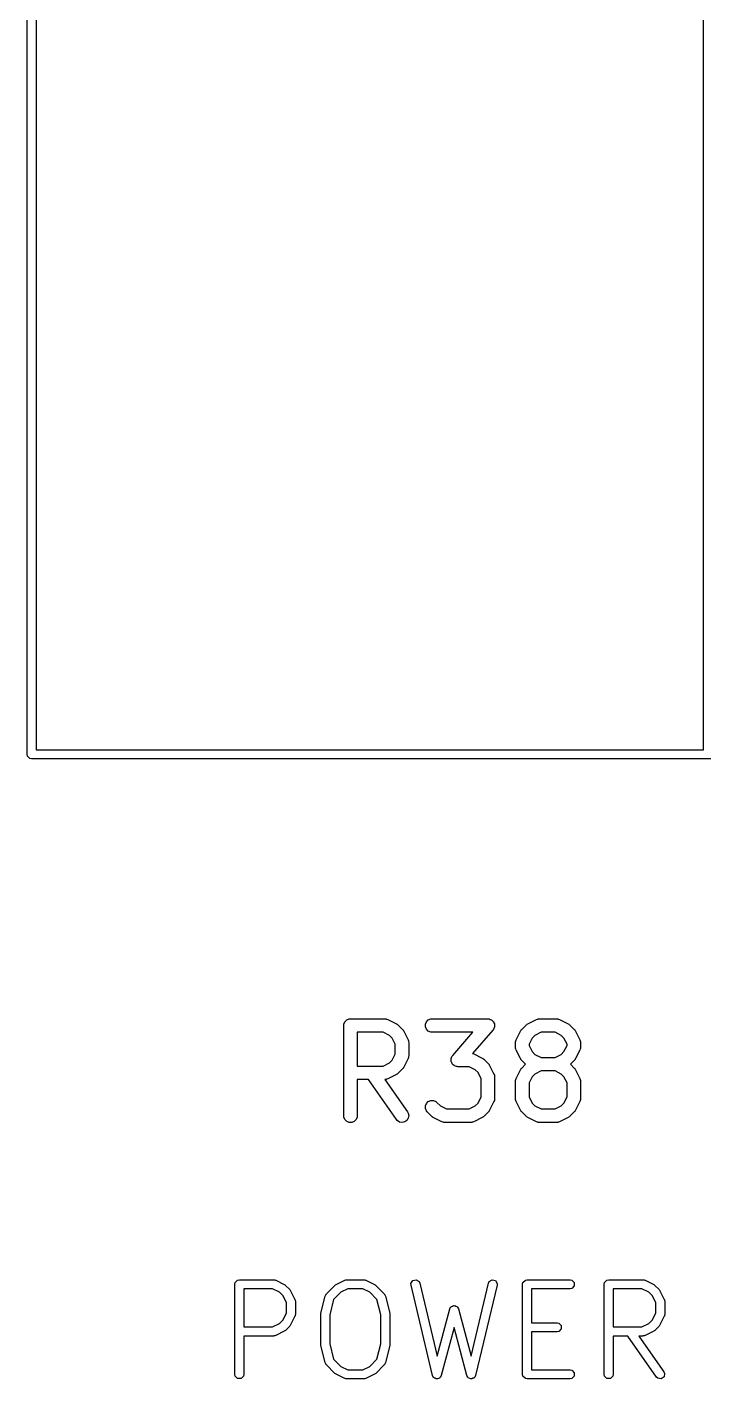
# Model space of a CAD drawing. Header units: millimetres. Extents: x 4 to 152, y 19 to 149.
# Drawn here: x 16.7 to 24.21, y 32.58 to 47.56 of the extents above; entities that cross this region are included whole.
import ezdxf

# ---------------------------------------------------------------- set-up
doc = ezdxf.new("R2010")
doc.units = ezdxf.units.MM
doc.layers.add('F.Silkscreen', color=41, linetype='CONTINUOUS', true_color=0xf2eda1)

msp = doc.modelspace()

# ---------------------------------------------------------------- linework, layer by layer
at = {"layer": 'F.Silkscreen', "linetype": 'CONTINUOUS'}
for p, q in [((16.7, 39.5), (16.7, 62.5)), ((16.8, 62.45), (16.8, 39.55)), ((24.2, 39.55), (24.2, 51.205056)), ((16.703806, 39.480866), (16.7, 39.5)), ((16.730866, 39.453806), (16.703806, 39.480866)), ((16.75, 39.45), (16.730866, 39.453806)), ((31.75, 39.45), (16.75, 39.45)), ((16.8, 39.55), (24.2, 39.55)), ((20.244046, 36.557541), (20.271082, 36.56874)), ((20.271082, 36.56874), (20.285714, 36.570181)), ((20.285714, 36.570181), (20.666666, 36.570181)), ((20.666666, 36.570181), (20.681298, 36.56874)), ((20.681298, 36.56874), (20.683787, 36.567709)), ((20.683787, 36.567709), (20.686475, 36.567518)), ((20.686475, 36.567518), (20.700207, 36.562263)), ((21.148808, 36.557541), (21.175844, 36.56874)), ((21.175844, 36.56874), (21.190476, 36.570181)), ((21.190476, 36.570181), (21.809523, 36.570181)), ((21.809523, 36.570181), (21.817261, 36.569419)), ((21.817261, 36.569419), (21.819229, 36.56955)), ((21.819229, 36.56955), (21.820584, 36.569092)), ((21.820584, 36.569092), (21.824155, 36.56874)), ((21.824155, 36.56874), (21.835412, 36.564077)), ((22.347411, 36.562263), (22.361142, 36.567518)), ((22.361142, 36.567518), (22.363831, 36.56771)), ((22.363831, 36.56771), (22.36632, 36.56874)), ((22.36632, 36.56874), (22.380952, 36.570181)), ((22.380952, 36.570181), (22.571428, 36.570181)), ((22.571428, 36.570181), (22.58606, 36.56874)), ((22.58606, 36.56874), (22.588549, 36.567709)), ((22.588549, 36.567709), (22.591237, 36.567518)), ((22.591237, 36.567518), (22.604969, 36.562263)), ((20.210714, 36.495181), (20.212155, 36.509813)), ((20.210714, 35.495181), (20.210714, 36.495181)), ((20.212155, 36.509813), (20.223354, 36.536849)), ((20.223354, 36.536849), (20.244046, 36.557541)), ((20.648961, 36.420181), (20.360714, 36.420181)), ((20.360714, 36.420181), (20.360714, 36.046372)), ((20.717477, 36.385923), (20.648961, 36.420181)), ((20.700207, 36.562263), (20.795445, 36.514644)), ((20.795445, 36.514644), (20.801744, 36.51068)), ((20.801744, 36.51068), (20.803572, 36.509922)), ((20.803572, 36.509922), (20.805628, 36.508234)), ((20.805628, 36.508234), (20.807888, 36.506812)), ((20.807888, 36.506812), (20.809187, 36.505314)), ((20.809187, 36.505314), (20.814937, 36.500595)), ((20.814937, 36.500595), (20.862556, 36.452976)), ((20.862556, 36.452976), (20.867274, 36.447227)), ((20.867274, 36.447227), (20.868773, 36.445927)), ((20.868773, 36.445927), (20.870194, 36.443668)), ((20.870194, 36.443668), (20.871883, 36.441611)), ((20.871883, 36.441611), (20.87264, 36.439784)), ((20.87264, 36.439784), (20.876605, 36.433484)), ((20.876605, 36.433484), (20.924224, 36.338246)), ((21.116917, 36.509813), (21.128116, 36.536849)), ((21.116917, 36.480549), (21.116917, 36.509813)), ((21.128116, 36.453513), (21.116917, 36.480549)), ((21.128116, 36.536849), (21.148808, 36.557541)), ((21.148808, 36.432821), (21.128116, 36.453513)), ((21.175844, 36.421622), (21.148808, 36.432821)), ((21.190476, 36.420181), (21.175844, 36.421622)), ((21.644241, 36.420181), (21.190476, 36.420181)), ((21.419747, 36.163617), (21.644241, 36.420181)), ((21.865966, 36.445793), (21.63907, 36.186484)), ((21.835412, 36.564077), (21.84695, 36.560175)), ((21.84695, 36.560175), (21.848854, 36.55851)), ((21.848854, 36.55851), (21.851191, 36.557541)), ((21.851191, 36.557541), (21.859801, 36.548931)), ((21.859801, 36.548931), (21.868974, 36.540905)), ((21.870487, 36.452118), (21.865966, 36.445793)), ((21.868974, 36.540905), (21.870096, 36.538636)), ((21.870096, 36.538636), (21.871883, 36.536849)), ((21.871883, 36.453513), (21.870487, 36.452118)), ((21.871883, 36.536849), (21.876543, 36.525599)), ((21.872431, 36.454837), (21.871883, 36.453513)), ((21.874517, 36.457754), (21.872431, 36.454837)), ((21.878418, 36.469292), (21.874517, 36.457754)), ((21.876543, 36.525599), (21.881946, 36.514673)), ((21.883082, 36.480549), (21.878418, 36.469292)), ((21.881946, 36.514673), (21.882114, 36.51215)), ((21.882114, 36.51215), (21.883082, 36.509813)), ((21.883082, 36.509813), (21.883082, 36.497629)), ((21.883082, 36.497629), (21.883892, 36.485475)), ((21.883892, 36.485475), (21.883082, 36.48308)), ((21.883082, 36.48308), (21.883082, 36.480549)), ((22.123394, 36.338246), (22.171013, 36.433484)), ((22.171013, 36.433484), (22.174977, 36.439784)), ((22.174977, 36.439784), (22.175735, 36.441611)), ((22.175735, 36.441611), (22.177423, 36.443668)), ((22.177423, 36.443668), (22.178845, 36.445927)), ((22.178845, 36.445927), (22.180343, 36.447227)), ((22.180343, 36.447227), (22.185062, 36.452976)), ((22.185062, 36.452976), (22.232681, 36.500595)), ((22.232681, 36.500595), (22.23843, 36.505314)), ((22.23843, 36.505314), (22.23973, 36.506812)), ((22.23973, 36.506812), (22.241989, 36.508234)), ((22.241989, 36.508234), (22.244046, 36.509922)), ((22.244046, 36.509922), (22.245873, 36.51068)), ((22.245873, 36.51068), (22.252173, 36.514644)), ((22.252173, 36.514644), (22.347411, 36.562263)), ((22.398657, 36.420181), (22.330141, 36.385923)), ((22.553723, 36.420181), (22.398657, 36.420181)), ((22.622239, 36.385923), (22.553723, 36.420181)), ((22.604969, 36.562263), (22.700207, 36.514644)), ((22.700207, 36.514644), (22.706506, 36.51068)), ((22.706506, 36.51068), (22.708334, 36.509922)), ((22.708334, 36.509922), (22.71039, 36.508234)), ((22.71039, 36.508234), (22.71265, 36.506812)), ((22.71265, 36.506812), (22.713949, 36.505314)), ((22.713949, 36.505314), (22.719699, 36.500595)), ((22.719699, 36.500595), (22.767318, 36.452976)), ((22.767318, 36.452976), (22.772036, 36.447227)), ((22.772036, 36.447227), (22.773535, 36.445927)), ((22.773535, 36.445927), (22.774956, 36.443668)), ((22.774956, 36.443668), (22.776645, 36.441611)), ((22.776645, 36.441611), (22.777402, 36.439784)), ((22.777402, 36.439784), (22.781367, 36.433484)), ((22.781367, 36.433484), (22.828986, 36.338246)), ((20.747884, 36.355516), (20.717477, 36.385923)), ((20.782142, 36.287), (20.747884, 36.355516)), ((20.782142, 36.179553), (20.782142, 36.287)), ((20.924224, 36.338246), (20.929479, 36.324515)), ((20.929479, 36.324515), (20.92967, 36.321826)), ((20.92967, 36.321826), (20.930701, 36.319337)), ((20.930701, 36.319337), (20.932142, 36.304705)), ((20.932142, 36.304705), (20.932142, 36.161848)), ((22.115476, 36.304705), (22.116917, 36.319337)), ((22.115476, 36.257086), (22.115476, 36.304705)), ((22.116917, 36.319337), (22.117948, 36.321827)), ((22.117948, 36.321827), (22.118139, 36.324514)), ((22.118139, 36.324514), (22.123394, 36.338246)), ((22.299734, 36.355516), (22.265476, 36.287)), ((22.265476, 36.287), (22.265476, 36.274791)), ((22.265476, 36.274791), (22.299734, 36.206275)), ((22.330141, 36.385923), (22.299734, 36.355516)), ((22.652646, 36.355516), (22.622239, 36.385923)), ((22.686904, 36.287), (22.652646, 36.355516)), ((22.652646, 36.206275), (22.686904, 36.274791)), ((22.686904, 36.274791), (22.686904, 36.287)), ((22.828986, 36.338246), (22.834241, 36.324515)), ((22.834241, 36.324515), (22.834432, 36.321826)), ((22.834432, 36.321826), (22.835463, 36.319337)), ((22.835463, 36.319337), (22.836904, 36.304705)), ((22.836904, 36.304705), (22.836904, 36.257086)), ((20.747884, 36.111037), (20.782142, 36.179553)), ((20.924224, 36.128307), (20.876605, 36.033069)), ((20.929479, 36.142038), (20.924224, 36.128307)), ((20.92967, 36.144728), (20.929479, 36.142038)), ((20.930701, 36.147216), (20.92967, 36.144728)), ((20.932142, 36.161848), (20.930701, 36.147216)), ((21.401821, 36.123935), (21.402631, 36.126331)), ((21.402631, 36.111782), (21.401821, 36.123935)), ((21.402631, 36.128861), (21.407294, 36.140119)), ((21.402631, 36.126331), (21.402631, 36.128861)), ((21.407294, 36.140119), (21.411196, 36.151656)), ((21.411196, 36.151656), (21.413281, 36.154574)), ((21.413281, 36.154574), (21.41383, 36.155897)), ((21.41383, 36.155897), (21.415225, 36.157293)), ((21.415225, 36.157293), (21.419747, 36.163617)), ((21.63907, 36.186484), (21.652588, 36.181311)), ((21.652588, 36.181311), (21.747826, 36.133692)), ((21.747826, 36.133692), (21.754125, 36.129728)), ((21.754125, 36.129728), (21.755953, 36.12897)), ((21.755953, 36.12897), (21.758009, 36.127282)), ((21.758009, 36.127282), (21.760269, 36.12586)), ((21.760269, 36.12586), (21.761568, 36.124362)), ((21.761568, 36.124362), (21.767318, 36.119643)), ((21.767318, 36.119643), (21.814937, 36.072024)), ((22.116917, 36.242454), (22.115476, 36.257086)), ((22.117948, 36.239965), (22.116917, 36.242454)), ((22.118139, 36.237277), (22.117948, 36.239965)), ((22.123394, 36.223545), (22.118139, 36.237277)), ((22.171013, 36.128307), (22.123394, 36.223545)), ((22.174977, 36.122008), (22.171013, 36.128307)), ((22.175735, 36.12018), (22.174977, 36.122008)), ((22.177423, 36.118124), (22.175735, 36.12018)), ((22.178845, 36.115864), (22.177423, 36.118124)), ((22.299734, 36.206275), (22.330141, 36.175868)), ((22.330141, 36.175868), (22.398657, 36.14161)), ((22.398657, 36.14161), (22.553723, 36.14161)), ((22.553723, 36.14161), (22.622239, 36.175868)), ((22.622239, 36.175868), (22.652646, 36.206275)), ((22.774956, 36.118124), (22.773535, 36.115864)), ((22.776645, 36.12018), (22.774956, 36.118124)), ((22.777402, 36.122008), (22.776645, 36.12018)), ((22.781367, 36.128307), (22.777402, 36.122008)), ((22.828986, 36.223545), (22.781367, 36.128307)), ((22.834241, 36.237276), (22.828986, 36.223545)), ((22.834432, 36.239966), (22.834241, 36.237276)), ((22.835463, 36.242454), (22.834432, 36.239966)), ((22.836904, 36.257086), (22.835463, 36.242454)), ((20.360714, 36.046372), (20.648961, 36.046372)), ((20.648961, 36.046372), (20.717477, 36.08063)), ((20.717477, 36.08063), (20.747884, 36.111037)), ((20.862556, 36.013577), (20.814937, 35.965958)), ((20.867274, 36.019327), (20.862556, 36.013577)), ((20.868773, 36.020626), (20.867274, 36.019327)), ((20.870194, 36.022886), (20.868773, 36.020626)), ((20.871883, 36.024942), (20.870194, 36.022886)), ((20.87264, 36.02677), (20.871883, 36.024942)), ((20.876605, 36.033069), (20.87264, 36.02677)), ((21.402631, 36.099597), (21.402631, 36.111782)), ((21.403598, 36.097261), (21.402631, 36.099597)), ((21.403767, 36.094737), (21.403598, 36.097261)), ((21.409169, 36.083812), (21.403767, 36.094737)), ((21.41383, 36.072561), (21.409169, 36.083812)), ((21.415616, 36.070775), (21.41383, 36.072561)), ((21.416739, 36.068505), (21.415616, 36.070775)), ((21.425911, 36.06048), (21.416739, 36.068505)), ((21.434522, 36.051869), (21.425911, 36.06048)), ((21.436858, 36.050901), (21.434522, 36.051869)), ((21.438763, 36.049235), (21.436858, 36.050901)), ((21.4503, 36.045334), (21.438763, 36.049235)), ((21.461558, 36.04067), (21.4503, 36.045334)), ((21.465128, 36.040319), (21.461558, 36.04067)), ((21.466484, 36.03986), (21.465128, 36.040319)), ((21.468451, 36.039992), (21.466484, 36.03986)), ((21.47619, 36.039229), (21.468451, 36.039992)), ((21.601342, 36.039229), (21.47619, 36.039229)), ((21.669858, 36.004971), (21.601342, 36.039229)), ((21.700265, 35.974564), (21.669858, 36.004971)), ((21.734523, 35.906048), (21.700265, 35.974564)), ((21.814937, 36.072024), (21.819655, 36.066275)), ((21.819655, 36.066275), (21.821154, 36.064975)), ((21.821154, 36.064975), (21.822575, 36.062716)), ((21.822575, 36.062716), (21.824264, 36.060659)), ((21.824264, 36.060659), (21.825021, 36.058832)), ((21.825021, 36.058832), (21.828986, 36.052532)), ((21.828986, 36.052532), (21.876605, 35.957294)), ((22.123394, 35.909675), (22.171013, 36.004913)), ((22.171013, 36.004913), (22.174977, 36.011213)), ((22.174977, 36.011213), (22.175735, 36.01304)), ((22.175735, 36.01304), (22.177423, 36.015097)), ((22.177423, 36.015097), (22.178845, 36.017356)), ((22.180343, 36.114565), (22.178845, 36.115864)), ((22.178845, 36.017356), (22.180343, 36.018656)), ((22.185062, 36.108815), (22.180343, 36.114565)), ((22.180343, 36.018656), (22.185062, 36.024405)), ((22.227267, 36.06661), (22.185062, 36.108815)), ((22.185062, 36.024405), (22.227267, 36.06661)), ((22.398657, 35.99161), (22.330141, 35.957352)), ((22.553723, 35.99161), (22.398657, 35.99161)), ((22.622239, 35.957352), (22.553723, 35.99161)), ((22.767318, 36.108815), (22.725113, 36.06661)), ((22.725113, 36.06661), (22.767318, 36.024405)), ((22.772036, 36.114565), (22.767318, 36.108815)), ((22.767318, 36.024405), (22.772036, 36.018656)), ((22.773535, 36.115864), (22.772036, 36.114565)), ((22.772036, 36.018656), (22.773535, 36.017356)), ((22.773535, 36.017356), (22.774956, 36.015097)), ((22.774956, 36.015097), (22.776645, 36.01304)), ((22.776645, 36.01304), (22.777402, 36.011213)), ((22.777402, 36.011213), (22.781367, 36.004913)), ((22.781367, 36.004913), (22.828986, 35.909675)), ((20.48476, 35.896372), (20.360714, 35.896372)), ((20.360714, 35.896372), (20.360714, 35.495181)), ((20.7957, 35.452171), (20.48476, 35.896372)), ((20.681298, 35.897813), (20.667781, 35.896482)), ((20.667781, 35.896482), (20.918585, 35.53819)), ((20.683787, 35.898845), (20.681298, 35.897813)), ((20.686475, 35.899035), (20.683787, 35.898845)), ((20.700207, 35.90429), (20.686475, 35.899035)), ((20.795445, 35.951909), (20.700207, 35.90429)), ((20.801744, 35.955874), (20.795445, 35.951909)), ((20.803572, 35.956631), (20.801744, 35.955874)), ((20.805628, 35.95832), (20.803572, 35.956631)), ((20.807888, 35.959741), (20.805628, 35.95832)), ((20.809187, 35.96124), (20.807888, 35.959741)), ((20.814937, 35.965958), (20.809187, 35.96124)), ((21.734523, 35.703363), (21.734523, 35.906048)), ((21.876605, 35.957294), (21.88186, 35.943563)), ((21.88186, 35.943563), (21.882051, 35.940874)), ((21.882051, 35.940874), (21.883082, 35.938385)), ((21.883082, 35.938385), (21.884523, 35.923753)), ((21.884523, 35.923753), (21.884523, 35.685658)), ((22.115476, 35.876134), (22.116917, 35.890766)), ((22.115476, 35.685658), (22.115476, 35.876134)), ((22.116917, 35.890766), (22.117948, 35.893256)), ((22.117948, 35.893256), (22.118139, 35.895943)), ((22.118139, 35.895943), (22.123394, 35.909675)), ((22.299734, 35.926945), (22.265476, 35.858429)), ((22.265476, 35.858429), (22.265476, 35.703363)), ((22.330141, 35.957352), (22.299734, 35.926945)), ((22.652646, 35.926945), (22.622239, 35.957352)), ((22.686904, 35.858429), (22.652646, 35.926945)), ((22.686904, 35.703363), (22.686904, 35.858429)), ((22.828986, 35.909675), (22.834241, 35.895944)), ((22.834241, 35.895944), (22.834432, 35.893255)), ((22.834432, 35.893255), (22.835463, 35.890766)), ((22.835463, 35.890766), (22.836904, 35.876134)), ((22.836904, 35.876134), (22.836904, 35.685658)), ((21.700264, 35.634847), (21.734523, 35.703363)), ((21.882051, 35.668538), (21.88186, 35.665848)), ((21.883082, 35.671026), (21.882051, 35.668538)), ((21.884523, 35.685658), (21.883082, 35.671026)), ((22.116917, 35.671026), (22.115476, 35.685658)), ((22.117948, 35.668537), (22.116917, 35.671026)), ((22.118139, 35.665849), (22.117948, 35.668537)), ((22.265476, 35.703363), (22.299734, 35.634847)), ((22.652645, 35.634847), (22.686904, 35.703363)), ((22.834432, 35.668538), (22.834241, 35.665848)), ((22.835463, 35.671026), (22.834432, 35.668538)), ((22.836904, 35.685658), (22.835463, 35.671026)), ((20.918585, 35.53819), (20.925795, 35.525377)), ((20.925795, 35.525377), (20.932124, 35.496806)), ((21.116917, 35.605052), (21.128116, 35.632088)), ((21.116917, 35.575789), (21.116917, 35.605052)), ((21.128115, 35.548753), (21.116917, 35.575789)), ((21.137442, 35.537388), (21.128115, 35.548753)), ((21.128116, 35.632088), (21.148809, 35.652781)), ((21.185061, 35.489768), (21.137442, 35.537388)), ((21.148809, 35.652781), (21.175845, 35.663979)), ((21.175845, 35.663979), (21.205108, 35.663979)), ((21.205108, 35.663979), (21.232144, 35.65278)), ((21.232144, 35.65278), (21.24351, 35.643452)), ((21.24351, 35.643452), (21.282522, 35.604439)), ((21.282522, 35.604439), (21.351038, 35.570181)), ((21.351038, 35.570181), (21.601342, 35.570181)), ((21.601342, 35.570181), (21.669857, 35.604439)), ((21.669857, 35.604439), (21.700264, 35.634847)), ((21.814937, 35.537387), (21.767319, 35.489768)), ((21.819655, 35.543137), (21.814937, 35.537387)), ((21.821154, 35.544436), (21.819655, 35.543137)), ((21.822575, 35.546695), (21.821154, 35.544436)), ((21.824265, 35.548753), (21.822575, 35.546695)), ((21.825022, 35.550583), (21.824265, 35.548753)), ((21.828986, 35.556879), (21.825022, 35.550583)), ((21.876605, 35.652117), (21.828986, 35.556879)), ((21.88186, 35.665848), (21.876605, 35.652117)), ((22.123394, 35.652117), (22.118139, 35.665849)), ((22.171013, 35.556879), (22.123394, 35.652117)), ((22.174976, 35.550583), (22.171013, 35.556879)), ((22.175734, 35.548753), (22.174976, 35.550583)), ((22.177423, 35.546695), (22.175734, 35.548753)), ((22.178845, 35.544436), (22.177423, 35.546695)), ((22.180343, 35.543137), (22.178845, 35.544436)), ((22.185061, 35.537388), (22.180343, 35.543137)), ((22.23268, 35.489768), (22.185061, 35.537388)), ((22.299734, 35.634847), (22.330141, 35.604439)), ((22.330141, 35.604439), (22.398657, 35.570181)), ((22.398657, 35.570181), (22.553723, 35.570181)), ((22.553723, 35.570181), (22.622238, 35.604439)), ((22.622238, 35.604439), (22.652645, 35.634847)), ((22.767318, 35.537387), (22.7197, 35.489768)), ((22.772036, 35.543137), (22.767318, 35.537387)), ((22.773535, 35.544436), (22.772036, 35.543137)), ((22.774956, 35.546695), (22.773535, 35.544436)), ((22.776646, 35.548753), (22.774956, 35.546695)), ((22.777403, 35.550583), (22.776646, 35.548753)), ((22.781367, 35.556879), (22.777403, 35.550583)), ((22.828986, 35.652117), (22.781367, 35.556879)), ((22.834241, 35.665848), (22.828986, 35.652117)), ((20.212155, 35.480549), (20.210714, 35.495181)), ((20.223354, 35.453513), (20.212155, 35.480549)), ((20.244046, 35.432821), (20.223354, 35.453513)), ((20.271082, 35.421622), (20.244046, 35.432821)), ((20.300346, 35.421622), (20.271082, 35.421622)), ((20.327382, 35.432821), (20.300346, 35.421622)), ((20.348074, 35.453513), (20.327382, 35.432821)), ((20.359273, 35.480549), (20.348074, 35.453513)), ((20.360714, 35.495181), (20.359273, 35.480549)), ((20.805271, 35.441011), (20.7957, 35.452171)), ((20.82995, 35.425284), (20.805271, 35.441011)), ((20.858767, 35.420198), (20.82995, 35.425284)), ((20.887338, 35.426528), (20.858767, 35.420198)), ((20.911312, 35.44331), (20.887338, 35.426528)), ((20.927039, 35.467988), (20.911312, 35.44331)), ((20.932124, 35.496806), (20.927039, 35.467988)), ((21.19081, 35.48505), (21.185061, 35.489768)), ((21.192111, 35.48355), (21.19081, 35.48505)), ((21.19437, 35.482128), (21.192111, 35.48355)), ((21.196427, 35.48044), (21.19437, 35.482128)), ((21.198254, 35.479683), (21.196427, 35.48044)), ((21.204554, 35.475718), (21.198254, 35.479683)), ((21.299792, 35.428099), (21.204554, 35.475718)), ((21.313523, 35.422844), (21.299792, 35.428099)), ((21.316212, 35.422653), (21.313523, 35.422844)), ((21.318701, 35.421622), (21.316212, 35.422653)), ((21.333333, 35.420181), (21.318701, 35.421622)), ((21.619047, 35.420181), (21.333333, 35.420181)), ((21.633679, 35.421622), (21.619047, 35.420181)), ((21.636168, 35.422654), (21.633679, 35.421622)), ((21.638856, 35.422844), (21.636168, 35.422654)), ((21.652588, 35.428099), (21.638856, 35.422844)), ((21.747826, 35.475718), (21.652588, 35.428099)), ((21.754125, 35.479683), (21.747826, 35.475718)), ((21.755953, 35.48044), (21.754125, 35.479683)), ((21.758009, 35.482128), (21.755953, 35.48044)), ((21.760269, 35.48355), (21.758009, 35.482128)), ((21.761569, 35.48505), (21.760269, 35.48355)), ((21.767319, 35.489768), (21.761569, 35.48505)), ((22.238429, 35.48505), (22.23268, 35.489768)), ((22.23973, 35.48355), (22.238429, 35.48505)), ((22.241989, 35.482128), (22.23973, 35.48355)), ((22.244046, 35.48044), (22.241989, 35.482128)), ((22.245873, 35.479683), (22.244046, 35.48044)), ((22.252173, 35.475718), (22.245873, 35.479683)), ((22.347411, 35.428099), (22.252173, 35.475718)), ((22.361142, 35.422844), (22.347411, 35.428099)), ((22.363831, 35.422653), (22.361142, 35.422844)), ((22.36632, 35.421622), (22.363831, 35.422653)), ((22.380952, 35.420181), (22.36632, 35.421622)), ((22.571428, 35.420181), (22.380952, 35.420181)), ((22.58606, 35.421622), (22.571428, 35.420181)), ((22.588549, 35.422654), (22.58606, 35.421622)), ((22.591237, 35.422844), (22.588549, 35.422654)), ((22.604969, 35.428099), (22.591237, 35.422844)), ((22.700207, 35.475718), (22.604969, 35.428099)), ((22.706506, 35.479683), (22.700207, 35.475718)), ((22.708334, 35.48044), (22.706506, 35.479683)), ((22.71039, 35.482128), (22.708334, 35.48044)), ((22.71265, 35.48355), (22.71039, 35.482128)), ((22.71395, 35.48505), (22.71265, 35.48355)), ((22.7197, 35.489768), (22.71395, 35.48505)), ((19.003884, 33.627581), (19.00769, 33.646715)), ((19.003884, 32.627581), (19.003884, 33.627581)), ((19.00769, 33.646715), (19.03475, 33.673775)), ((19.03475, 33.673775), (19.053884, 33.677581)), ((19.053884, 33.677581), (19.434836, 33.677581)), ((19.423033, 33.577581), (19.103884, 33.577581)), ((19.103884, 33.577581), (19.103884, 33.153772)), ((19.500456, 33.53887), (19.423033, 33.577581)), ((19.434836, 33.677581), (19.437292, 33.677093)), ((19.437292, 33.677093), (19.438381, 33.677455)), ((19.438381, 33.677455), (19.446108, 33.675339)), ((19.446108, 33.675339), (19.45397, 33.673775)), ((19.45397, 33.673775), (19.454781, 33.672964)), ((19.454781, 33.672964), (19.457197, 33.672302)), ((19.457197, 33.672302), (19.552434, 33.624684)), ((19.552434, 33.624684), (19.558767, 33.619769)), ((19.558767, 33.619769), (19.565429, 33.615317)), ((19.565429, 33.615317), (19.613048, 33.567699)), ((20.018529, 33.520079), (20.113767, 33.615317)), ((20.113767, 33.615317), (20.120426, 33.619768)), ((20.120426, 33.619768), (20.126761, 33.624683)), ((20.126761, 33.624683), (20.221999, 33.672302)), ((20.256164, 33.577581), (20.178738, 33.538869)), ((20.221999, 33.672302), (20.224414, 33.672964)), ((20.224414, 33.672964), (20.225226, 33.673775)), ((20.225226, 33.673775), (20.233087, 33.675339)), ((20.233087, 33.675339), (20.240815, 33.677455)), ((20.240815, 33.677455), (20.241903, 33.677093)), ((20.241903, 33.677093), (20.24436, 33.677581)), ((20.24436, 33.677581), (20.434836, 33.677581)), ((20.423033, 33.577581), (20.256164, 33.577581)), ((20.500457, 33.538869), (20.423033, 33.577581)), ((20.434836, 33.677581), (20.437292, 33.677093)), ((20.437292, 33.677093), (20.438381, 33.677455)), ((20.438381, 33.677455), (20.446108, 33.675339)), ((20.446108, 33.675339), (20.45397, 33.673775)), ((20.45397, 33.673775), (20.454781, 33.672964)), ((20.454781, 33.672964), (20.457197, 33.672302)), ((20.457197, 33.672302), (20.552434, 33.624684)), ((20.552434, 33.624684), (20.558767, 33.619769)), ((20.558767, 33.619769), (20.565429, 33.615317)), ((20.565429, 33.615317), (20.660667, 33.520079)), ((20.956895, 33.635495), (20.976952, 33.668087)), ((20.957625, 33.616), (20.956895, 33.635495)), ((21.19572, 32.616), (20.957625, 33.616)), ((20.976952, 33.668087), (21.014179, 33.676951)), ((21.014179, 33.676951), (21.046771, 33.656894)), ((21.046771, 33.656894), (21.054905, 33.639162)), ((21.054905, 33.639162), (21.247104, 32.831925)), ((21.622567, 32.831925), (21.814768, 33.639162)), ((21.912048, 33.616), (21.673952, 32.616)), ((21.814768, 33.639162), (21.822902, 33.656894)), ((21.822902, 33.656894), (21.855494, 33.676951)), ((21.855494, 33.676951), (21.892721, 33.668087)), ((21.892721, 33.668087), (21.912778, 33.635495)), ((21.912778, 33.635495), (21.912048, 33.616)), ((22.19436, 33.627581), (22.198166, 33.646715)), ((22.19436, 32.627581), (22.19436, 33.627581)), ((22.198166, 33.646715), (22.225226, 33.673775)), ((22.225226, 33.673775), (22.24436, 33.677581)), ((22.24436, 33.677581), (22.72055, 33.677581)), ((22.72055, 33.577581), (22.29436, 33.577581)), ((22.29436, 33.577581), (22.29436, 33.201391)), ((22.72055, 33.677581), (22.739684, 33.673775)), ((22.739684, 33.581387), (22.72055, 33.577581)), ((22.739684, 33.673775), (22.766744, 33.646715)), ((22.766744, 33.608447), (22.739684, 33.581387)), ((22.766744, 33.646715), (22.766744, 33.608447)), ((23.099122, 33.627581), (23.102928, 33.646715)), ((23.099122, 32.627581), (23.099122, 33.627581)), ((23.102928, 33.646715), (23.129988, 33.673775)), ((23.129988, 33.673775), (23.149122, 33.677581)), ((23.149122, 33.677581), (23.530074, 33.677581)), ((23.518271, 33.577581), (23.199122, 33.577581)), ((23.199122, 33.577581), (23.199122, 33.153772)), ((23.595694, 33.53887), (23.518271, 33.577581)), ((23.530074, 33.677581), (23.53253, 33.677093)), ((23.53253, 33.677093), (23.533619, 33.677455)), ((23.533619, 33.677455), (23.541346, 33.675339)), ((23.541346, 33.675339), (23.549208, 33.673775)), ((23.549208, 33.673775), (23.550019, 33.672964)), ((23.550019, 33.672964), (23.552435, 33.672302)), ((23.552435, 33.672302), (23.647672, 33.624684)), ((23.647672, 33.624684), (23.654005, 33.619769)), ((23.654005, 33.619769), (23.660667, 33.615317)), ((23.660667, 33.615317), (23.708286, 33.567699)), ((19.5366, 33.502725), (19.500456, 33.53887)), ((19.575312, 33.425302), (19.5366, 33.502725)), ((19.575312, 33.306052), (19.575312, 33.425302)), ((19.613048, 33.567699), (19.617502, 33.561033)), ((19.617502, 33.561033), (19.622414, 33.554704)), ((19.622414, 33.554704), (19.670033, 33.459466)), ((19.670033, 33.459466), (19.670694, 33.457051)), ((19.670694, 33.457051), (19.671506, 33.456239)), ((19.671506, 33.456239), (19.673069, 33.448378)), ((19.673069, 33.448378), (19.675186, 33.44065)), ((19.675186, 33.44065), (19.674823, 33.439562)), ((19.674823, 33.439562), (19.675312, 33.437105)), ((19.675312, 33.437105), (19.675312, 33.294248)), ((19.957758, 33.306375), (20.005377, 33.496851)), ((20.005377, 33.496851), (20.00769, 33.501748)), ((20.00769, 33.503858), (20.011093, 33.508952)), ((20.00769, 33.501748), (20.00769, 33.503858)), ((20.011093, 33.508952), (20.01371, 33.51449)), ((20.01371, 33.51449), (20.01552, 33.515577)), ((20.01552, 33.515577), (20.018529, 33.520079)), ((20.099032, 33.459163), (20.056265, 33.288093)), ((20.178738, 33.538869), (20.099032, 33.459163)), ((20.580163, 33.459163), (20.500457, 33.538869)), ((20.622931, 33.288093), (20.580163, 33.459163)), ((20.660667, 33.520079), (20.663675, 33.515577)), ((20.663675, 33.515577), (20.665486, 33.51449)), ((20.665486, 33.51449), (20.668102, 33.508952)), ((20.668102, 33.508952), (20.671506, 33.503858)), ((20.671506, 33.503858), (20.671506, 33.501748)), ((20.671506, 33.501748), (20.673819, 33.496851)), ((20.673819, 33.496851), (20.721438, 33.306375)), ((23.631838, 33.502725), (23.595694, 33.53887)), ((23.67055, 33.425302), (23.631838, 33.502725)), ((23.67055, 33.306052), (23.67055, 33.425302)), ((23.708286, 33.567699), (23.71274, 33.561033)), ((23.71274, 33.561033), (23.717652, 33.554704)), ((23.717652, 33.554704), (23.765271, 33.459466)), ((23.765271, 33.459466), (23.765932, 33.457051)), ((23.765932, 33.457051), (23.766744, 33.456239)), ((23.766744, 33.456239), (23.768307, 33.448378)), ((23.768307, 33.448378), (23.770424, 33.44065)), ((23.770424, 33.44065), (23.770061, 33.439562)), ((23.770061, 33.439562), (23.77055, 33.437105)), ((23.77055, 33.437105), (23.77055, 33.294248)), ((19.5366, 33.228629), (19.575312, 33.306052)), ((19.670033, 33.271887), (19.622414, 33.176649)), ((19.670694, 33.274303), (19.670033, 33.271887)), ((19.671506, 33.275114), (19.670694, 33.274303)), ((19.673069, 33.282976), (19.671506, 33.275114)), ((19.675186, 33.290703), (19.673069, 33.282976)), ((19.675312, 33.294248), (19.674823, 33.291792)), ((19.674823, 33.291792), (19.675186, 33.290703)), ((19.956265, 33.294248), (19.95746, 33.300258)), ((19.956265, 32.960915), (19.956265, 33.294248)), ((19.95746, 33.300258), (19.957758, 33.306375)), ((20.056265, 33.288093), (20.056265, 32.96707)), ((20.622931, 32.96707), (20.622931, 33.288093)), ((20.721438, 33.306375), (20.721735, 33.300258)), ((20.721735, 33.300258), (20.722931, 33.294248)), ((20.722931, 33.294248), (20.722931, 32.960915)), ((21.247104, 32.831925), (21.386524, 33.35475)), ((21.386524, 33.35475), (21.395132, 33.372258)), ((21.395132, 33.372258), (21.401031, 33.375674)), ((21.401031, 33.375674), (21.404446, 33.381571)), ((21.404446, 33.381571), (21.417001, 33.38492)), ((21.417001, 33.38492), (21.428251, 33.391432)), ((21.428251, 33.391432), (21.434837, 33.389676)), ((21.434837, 33.389676), (21.441421, 33.391431)), ((21.441421, 33.391431), (21.452666, 33.384921)), ((21.452666, 33.384921), (21.465226, 33.381571)), ((21.465226, 33.381571), (21.468641, 33.375673)), ((21.468641, 33.375673), (21.47454, 33.372257)), ((21.47454, 33.372257), (21.483148, 33.35475)), ((21.483148, 33.35475), (21.622567, 32.831925)), ((23.631838, 33.228629), (23.67055, 33.306052)), ((23.765271, 33.271887), (23.717652, 33.176649)), ((23.765932, 33.274303), (23.765271, 33.271887)), ((23.766744, 33.275114), (23.765932, 33.274303)), ((23.768307, 33.282976), (23.766744, 33.275114)), ((23.770424, 33.290703), (23.768307, 33.282976)), ((23.77055, 33.294248), (23.770061, 33.291792)), ((23.770061, 33.291792), (23.770424, 33.290703)), ((19.103884, 33.153772), (19.423033, 33.153772)), ((19.423033, 33.153772), (19.500456, 33.192484)), ((19.500456, 33.192484), (19.5366, 33.228629)), ((19.613048, 33.163654), (19.565429, 33.116036)), ((19.617502, 33.170321), (19.613048, 33.163654)), ((19.622414, 33.176649), (19.617502, 33.170321)), ((21.434836, 33.147814), (21.292672, 32.614698)), ((21.577, 32.614698), (21.434836, 33.147814)), ((22.29436, 33.201391), (22.577693, 33.201391)), ((22.577693, 33.201391), (22.596827, 33.197585)), ((22.596827, 33.197585), (22.623887, 33.170525)), ((22.623887, 33.132257), (22.596827, 33.105197)), ((22.623887, 33.170525), (22.623887, 33.132257)), ((23.199122, 33.153772), (23.518271, 33.153772)), ((23.518271, 33.153772), (23.595694, 33.192484)), ((23.595694, 33.192484), (23.631838, 33.228629)), ((23.708286, 33.163654), (23.660667, 33.116036)), ((23.71274, 33.170321), (23.708286, 33.163654)), ((23.717652, 33.176649), (23.71274, 33.170321)), ((19.434836, 33.053772), (19.103884, 33.053772)), ((19.103884, 33.053772), (19.103884, 32.627581)), ((19.437292, 33.054261), (19.434836, 33.053772)), ((19.438381, 33.053898), (19.437292, 33.054261)), ((19.446108, 33.056015), (19.438381, 33.053898)), ((19.45397, 33.057578), (19.446108, 33.056015)), ((19.454781, 33.05839), (19.45397, 33.057578)), ((19.457197, 33.059051), (19.454781, 33.05839)), ((19.552434, 33.106669), (19.457197, 33.059051)), ((19.558767, 33.111585), (19.552434, 33.106669)), ((19.565429, 33.116036), (19.558767, 33.111585)), ((22.577693, 33.101391), (22.29436, 33.101391)), ((22.29436, 33.101391), (22.29436, 32.677581)), ((22.596827, 33.105197), (22.577693, 33.101391)), ((23.361184, 33.053772), (23.199122, 33.053772)), ((23.199122, 33.053772), (23.199122, 32.627581)), ((23.679588, 32.598908), (23.361184, 33.053772)), ((23.530074, 33.053772), (23.48325, 33.053772)), ((23.48325, 33.053772), (23.761512, 32.656254)), ((23.53253, 33.054261), (23.530074, 33.053772)), ((23.533619, 33.053898), (23.53253, 33.054261)), ((23.541346, 33.056015), (23.533619, 33.053898)), ((23.549208, 33.057578), (23.541346, 33.056015)), ((23.550019, 33.05839), (23.549208, 33.057578)), ((23.552435, 33.059051), (23.550019, 33.05839)), ((23.647672, 33.106669), (23.552435, 33.059051)), ((23.654005, 33.111585), (23.647672, 33.106669)), ((23.660667, 33.116036), (23.654005, 33.111585)), ((19.95746, 32.954906), (19.956265, 32.960915)), ((19.957758, 32.948788), (19.95746, 32.954906)), ((20.005377, 32.758312), (19.957758, 32.948788)), ((20.056265, 32.96707), (20.099032, 32.796002)), ((20.580163, 32.796001), (20.622931, 32.96707)), ((20.721438, 32.948788), (20.673819, 32.758312)), ((20.721735, 32.954906), (20.721438, 32.948788)), ((20.722931, 32.960915), (20.721735, 32.954906)), ((20.00769, 32.753416), (20.005377, 32.758312)), ((20.00769, 32.751305), (20.00769, 32.753416)), ((20.011094, 32.74621), (20.00769, 32.751305)), ((20.01371, 32.740673), (20.011094, 32.74621)), ((20.015518, 32.739588), (20.01371, 32.740673)), ((20.018528, 32.735084), (20.015518, 32.739588)), ((20.113767, 32.639845), (20.018528, 32.735084)), ((20.099032, 32.796002), (20.178741, 32.716293)), ((20.178741, 32.716293), (20.256164, 32.677581)), ((20.256164, 32.677581), (20.423033, 32.677581)), ((20.423033, 32.677581), (20.500455, 32.716292)), ((20.500455, 32.716292), (20.580163, 32.796001)), ((20.660668, 32.735084), (20.56543, 32.639845)), ((20.663677, 32.739588), (20.660668, 32.735084)), ((20.665486, 32.740673), (20.663677, 32.739588)), ((20.668101, 32.74621), (20.665486, 32.740673)), ((20.671506, 32.751305), (20.668101, 32.74621)), ((20.673819, 32.758312), (20.671506, 32.753416)), ((20.671506, 32.753416), (20.671506, 32.751305)), ((22.29436, 32.677581), (22.72055, 32.677581)), ((22.72055, 32.677581), (22.739684, 32.673775)), ((22.739684, 32.673775), (22.766744, 32.646715)), ((19.00769, 32.608447), (19.003884, 32.627581)), ((19.03475, 32.581387), (19.00769, 32.608447)), ((19.073018, 32.581387), (19.03475, 32.581387)), ((19.100078, 32.608447), (19.073018, 32.581387)), ((19.103884, 32.627581), (19.100078, 32.608447)), ((20.120426, 32.635395), (20.113767, 32.639845)), ((20.126761, 32.630479), (20.120426, 32.635395)), ((20.221999, 32.58286), (20.126761, 32.630479)), ((20.224414, 32.582199), (20.221999, 32.58286)), ((20.225226, 32.581387), (20.224414, 32.582199)), ((20.233087, 32.579824), (20.225226, 32.581387)), ((20.240815, 32.577707), (20.233087, 32.579824)), ((20.241903, 32.57807), (20.240815, 32.577707)), ((20.24436, 32.577581), (20.241903, 32.57807)), ((20.434836, 32.577581), (20.24436, 32.577581)), ((20.437292, 32.57807), (20.434836, 32.577581)), ((20.438381, 32.577707), (20.437292, 32.57807)), ((20.446108, 32.579824), (20.438381, 32.577707)), ((20.45397, 32.581387), (20.446108, 32.579824)), ((20.454781, 32.582199), (20.45397, 32.581387)), ((20.457197, 32.58286), (20.454781, 32.582199)), ((20.552434, 32.630478), (20.457197, 32.58286)), ((20.558761, 32.635389), (20.552434, 32.630478)), ((20.56543, 32.639845), (20.558761, 32.635389)), ((21.203854, 32.598268), (21.19572, 32.616)), ((21.210223, 32.594349), (21.203854, 32.598268)), ((21.21397, 32.587877), (21.210223, 32.594349)), ((21.225915, 32.584692), (21.21397, 32.587877)), ((21.236446, 32.578211), (21.225915, 32.584692)), ((21.243721, 32.579944), (21.236446, 32.578211)), ((21.250945, 32.578017), (21.243721, 32.579944)), ((21.261643, 32.584211), (21.250945, 32.578017)), ((21.273673, 32.587075), (21.261643, 32.584211)), ((21.277592, 32.593445), (21.273673, 32.587075)), ((21.284064, 32.597191), (21.277592, 32.593445)), ((21.292672, 32.614698), (21.284064, 32.597191)), ((21.585608, 32.59719), (21.577, 32.614698)), ((21.59208, 32.593443), (21.585608, 32.59719)), ((21.595999, 32.587075), (21.59208, 32.593443)), ((21.608025, 32.584212), (21.595999, 32.587075)), ((21.618727, 32.578016), (21.608025, 32.584212)), ((21.625952, 32.579943), (21.618727, 32.578016)), ((21.633226, 32.578211), (21.625952, 32.579943)), ((21.643755, 32.584692), (21.633226, 32.578211)), ((21.655702, 32.587877), (21.643755, 32.584692)), ((21.659448, 32.594349), (21.655702, 32.587877)), ((21.665818, 32.598268), (21.659448, 32.594349)), ((21.673952, 32.616), (21.665818, 32.598268)), ((22.198166, 32.608447), (22.19436, 32.627581)), ((22.225226, 32.581387), (22.198166, 32.608447)), ((22.24436, 32.577581), (22.225226, 32.581387)), ((22.72055, 32.577581), (22.24436, 32.577581)), ((22.739684, 32.581387), (22.72055, 32.577581)), ((22.766744, 32.608447), (22.739684, 32.581387)), ((22.766744, 32.646715), (22.766744, 32.608447)), ((23.102928, 32.608447), (23.099122, 32.627581)), ((23.129988, 32.581387), (23.102928, 32.608447)), ((23.168256, 32.581387), (23.129988, 32.581387)), ((23.195316, 32.608447), (23.168256, 32.581387)), ((23.199122, 32.627581), (23.195316, 32.608447)), ((23.693679, 32.585415), (23.679588, 32.598908)), ((23.731365, 32.578765), (23.693679, 32.585415)), ((23.762716, 32.60071), (23.731365, 32.578765)), ((23.761512, 32.656254), (23.769366, 32.638396)), ((23.769366, 32.638396), (23.762716, 32.60071))]:
    msp.add_line(p, q, dxfattribs=at)

doc.saveas('drawing.dxf')
